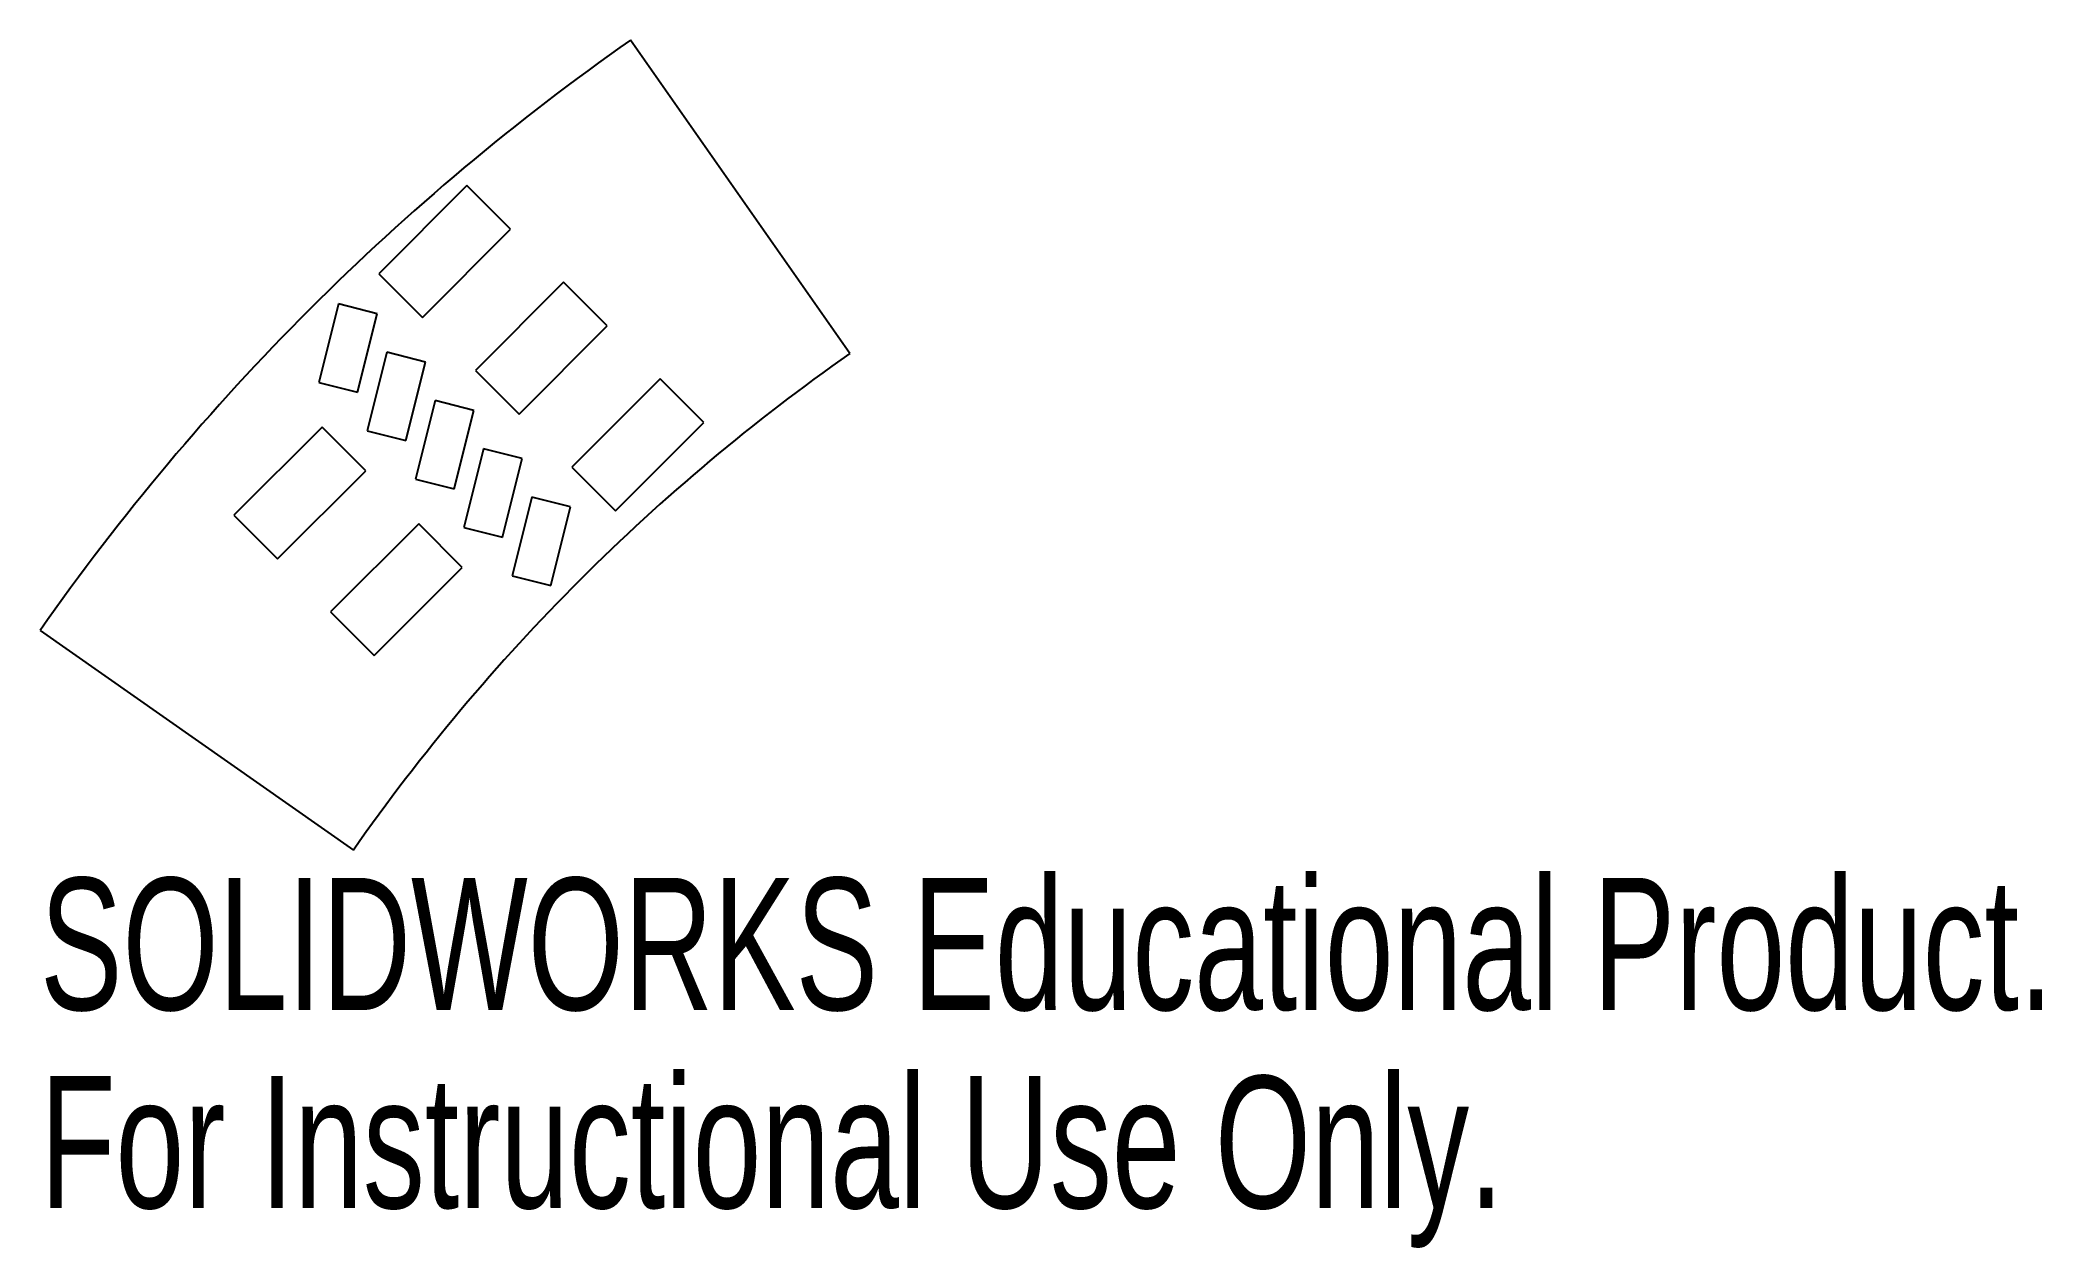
# Model space of a CAD drawing. Header units: millimetres. Extents: x -72.1 to 1.2, y 27.9 to 72.1.
import ezdxf

# ---------------------------------------------------------------- set-up
doc = ezdxf.new("R2010")
doc.units = ezdxf.units.MM
doc.styles.add('SLDTEXTSTYLE0', font='TXT', dxfattribs={"width": 0.7})

msp = doc.modelspace()

# ---------------------------------------------------------------- linework, layer by layer
at = {"color": 7, "linetype": 'Continuous', "lineweight": 25}
for p, q in [((-42.445, 60.617), (-50.475, 72.085)), ((-56.461, 66.76), (-59.689, 63.532)), ((-54.863, 65.162), (-56.461, 66.76)), ((-58.091, 61.934), (-54.863, 65.162)), ((-59.689, 63.532), (-58.091, 61.934)), ((-52.925, 63.224), (-56.153, 59.996)), ((-51.327, 61.626), (-52.925, 63.224)), ((-61.157, 62.427), (-61.881, 59.552)), ((-59.741, 62.071), (-61.157, 62.427)), ((-60.465, 59.195), (-59.741, 62.071)), ((-54.555, 58.398), (-51.327, 61.626)), ((-59.39, 60.659), (-60.113, 57.784)), ((-57.974, 60.303), (-59.39, 60.659)), ((-58.697, 57.428), (-57.974, 60.303)), ((-61.881, 59.552), (-60.465, 59.195)), ((-56.153, 59.996), (-54.555, 58.398)), ((-49.39, 59.689), (-52.618, 56.461)), ((-47.792, 58.091), (-49.39, 59.689)), ((-57.622, 58.891), (-58.345, 56.016)), ((-56.206, 58.535), (-57.622, 58.891)), ((-61.764, 57.921), (-64.992, 54.693)), ((-60.166, 56.323), (-61.764, 57.921)), ((-56.93, 55.66), (-56.206, 58.535)), ((-51.02, 54.863), (-47.792, 58.091)), ((-60.113, 57.784), (-58.697, 57.428)), ((-55.854, 57.124), (-56.578, 54.248)), ((-54.438, 56.767), (-55.854, 57.124)), ((-55.162, 53.892), (-54.438, 56.767)), ((-52.618, 56.461), (-51.02, 54.863)), ((-63.394, 53.095), (-60.166, 56.323)), ((-58.345, 56.016), (-56.93, 55.66)), ((-54.086, 55.356), (-54.81, 52.481)), ((-52.67, 55), (-54.086, 55.356)), ((-53.394, 52.124), (-52.67, 55)), ((-64.992, 54.693), (-63.394, 53.095)), ((-58.228, 54.385), (-61.456, 51.157)), ((-56.63, 52.787), (-58.228, 54.385)), ((-56.578, 54.248), (-55.162, 53.892)), ((-59.858, 49.559), (-56.63, 52.787)), ((-54.81, 52.481), (-53.394, 52.124)), ((-61.456, 51.157), (-59.858, 49.559)), ((-72.085, 50.475), (-60.617, 42.445))]:
    msp.add_line(p, q, dxfattribs=at)
for radius in [88, 74]:
    msp.add_arc((0, 0), radius, 125, 145, dxfattribs=at)

# ---------------------------------------------------------------- texts
at = {"color": 7, "linetype": 'Continuous', "char_height": 4.83362, "attachment_point": 1, "style": 'SLDTEXTSTYLE0'}
for s, insert in [('SOLIDWORKS Educational Product.', (-72.085, 41.425)), ('For Instructional Use Only.', (-72.085, 34.175))]:
    msp.add_mtext(s, dxfattribs=dict(at, insert=insert))

doc.saveas('drawing.dxf')
